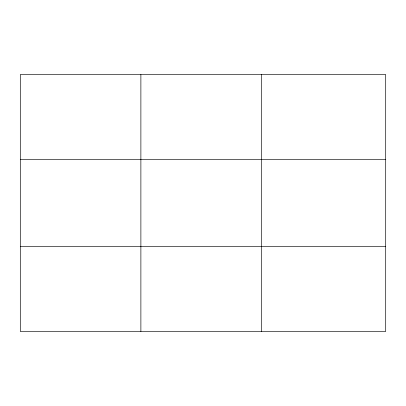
<?xml version="1.0" encoding="UTF-8"?>
<svg xmlns="http://www.w3.org/2000/svg" width="406" height="406" viewBox="0 0 406 406"><rect width="100%" height="100%" fill="white"/><g stroke="black" fill="none" stroke-linecap="round" stroke-linejoin="round"><path stroke-width="0.61" d="M140.882 331.458L140.882 74.542M261.464 331.458L261.464 74.542M385.7 159.325L385.7 74.542L20.3 74.542L20.3 331.458L385.7 331.458L385.7 159.325L20.3 159.325M20.3 246.675L385.7 246.675"/></g></svg>
